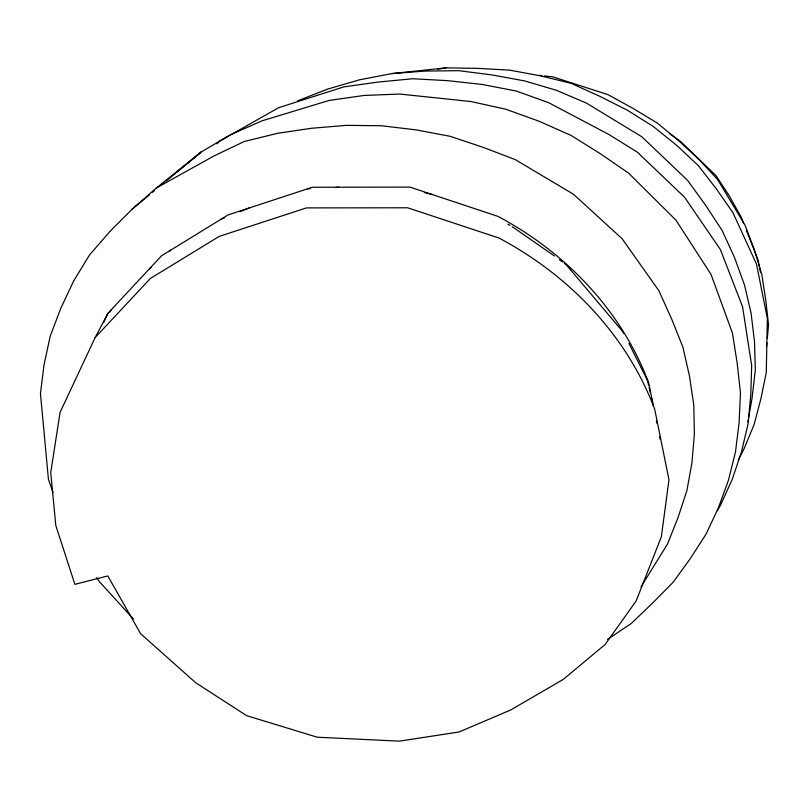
<?xml version="1.0" encoding="UTF-8"?>
<svg xmlns="http://www.w3.org/2000/svg" width="809" height="809" viewBox="0 0 809 809"><rect width="100%" height="100%" fill="white"/><g stroke="black" fill="none" stroke-linecap="round" stroke-linejoin="round"><path stroke-width="1.21" d="M766.578 346.515L766.912 342.905M767.347 338.101L768.55 324.874L765.719 299.765L761.775 274.403L754.372 249.698L745.038 225.226L717.563 179.436L699.057 159.606L678.842 140.756L657.323 123.079L633.063 108.406L608.085 94.683L552.86 76.855L544.356 75.935M747.9 422.025L748.315 419.638M748.729 417.252L752.046 398.17L755.323 370.097L754.514 341.863L751.116 313.346L744.573 285.213L734.532 257.545L722.184 230.535L705.549 205.162L687.559 180.346L642.002 136.893L586.636 103.218L556.45 90.295L524.596 80.91L491.821 74.903L458.592 70.676L425.241 71.071L391.91 73.579L359.439 79.838L327.746 89.061L297.469 100.882M95.118 337.606L60.088 412.347L50.734 472.557L55.821 525.587L74.893 584.341L107.799 575.937L140.614 633.7L195.667 682.725L246.533 715.601L317.209 737.201L399.424 741.145L459.128 731.973L510.792 709.928L563.256 679.418L605.152 644.46L636.137 601.016L661.357 536.771L668.972 479.767L654.693 409.202A343.653 299.654 8.2 0 0 498.87 237.988L407.605 207.782L306.459 207.903L219.249 236.38L150.413 278.427L95.118 337.606L107.931 313.316L161.537 255.765L228.118 214.911L312.345 187.253L409.951 187.112L498.02 216.387A332.489 292.292 8.3 0 1 648.676 382.788L653.399 406.118M103.663 322.407L107.931 313.316M738.223 460.109L743.815 449.329L754.059 424.725L760.875 398.867L766.275 372.555L767.347 318.321L756.486 264.098L732.903 212.595L716.37 188.912L698.43 165.734L676.678 145.327L653.146 126.376L627.319 110.196L599.651 96.251L571.316 83.408L540.665 75.864L509.619 70.14L477.876 68.371L446.194 67.855L391.91 73.579M109.933 312.092L111.096 309.918M717.259 510.631L720.475 505.261L732.287 479.221L741.489 451.897L748.092 423.855L750.762 394.903L751.682 365.638L742.551 306.732L720.384 249.526L684.566 197.234L637.249 152.092L608.904 134.506L548.633 102.672L516.284 91.043L482.184 84.449L447.468 80.647L412.721 78.746L378.036 82.073L343.805 86.897L278.64 107.698L220.533 140.574L216.681 143.769M641.041 586.828L667.567 543.931L677.952 517.78L686.861 490.719L691.948 462.778L694.395 434.069L693.788 405.127L689.46 375.983L682.847 346.96L671.541 318.736L658.839 290.684L622.182 238.807L573.581 194.332L515.282 159.626L483.115 147.329L450.128 136.306L415.927 129.855L381.15 125.729L346.353 125.365L311.657 128.257L277.517 133.313L244.227 141.524L214.011 155.925L156.309 188.032L132.13 209.197L109.822 231.536L89.455 255.078L73.548 281.178L60.786 308.33L50.239 336.069L44.05 364.728L40.45 393.457L48.429 479.312L53 492.317M149.382 268.81L151.253 267.182M169 251.67L170.871 250.032M132.13 209.197L149.655 194.696M152.577 192.279L154.519 190.661M162.306 184.219L164.257 182.601M166.199 180.994L201.239 151.981L230.514 134.719L261.883 120.885L329.041 100.458L364.101 95.452L399.737 94.046L471.03 101.55L505.645 109.185L538.996 121.208L570.992 135.376L600.409 153.75L628.583 173.106L675.99 220.21L711.05 274.463L732.448 333.086L737.171 363.18L740.478 393.103L739.082 422.804L735.462 452.12L728.353 480.495L718.331 508.012L705.964 534.274L690.097 558.908L673.037 582.389L652.307 603.352L631.232 623.517L607.539 639.393M178.374 170.841L201.239 151.981L156.309 188.032M221.231 219.138L224.73 217.742M239.899 211.695L249.233 207.974M437.76 69.159L446.194 67.855M307.602 188.81L310.09 188.679M336.22 187.344L338.708 187.213M539.199 75.368L541.919 75.672M424.674 192.663L431.935 194.413M508.001 224.144L510.095 225.398M512.188 226.651L554.367 255.947M669.367 133.475L680.561 141.423L715.975 175.583L729.202 195.788L740.892 216.499L743.623 223.426M559.363 259.669L562.356 261.904M564.348 263.39L566.351 264.887L622.374 331.144L623.567 333.379M133.465 619.037L99.446 581.732L96.756 577.545M628.906 343.421L647.493 380.372L648.585 385.135M746.363 230.353L749.104 237.29M749.559 238.443L758.134 260.144L760.44 271.996M649.131 387.521L650.214 392.274M651.579 398.23L652.671 402.993M656.382 420.842L656.878 423.299M659.618 436.809L660.114 439.257"/></g></svg>
